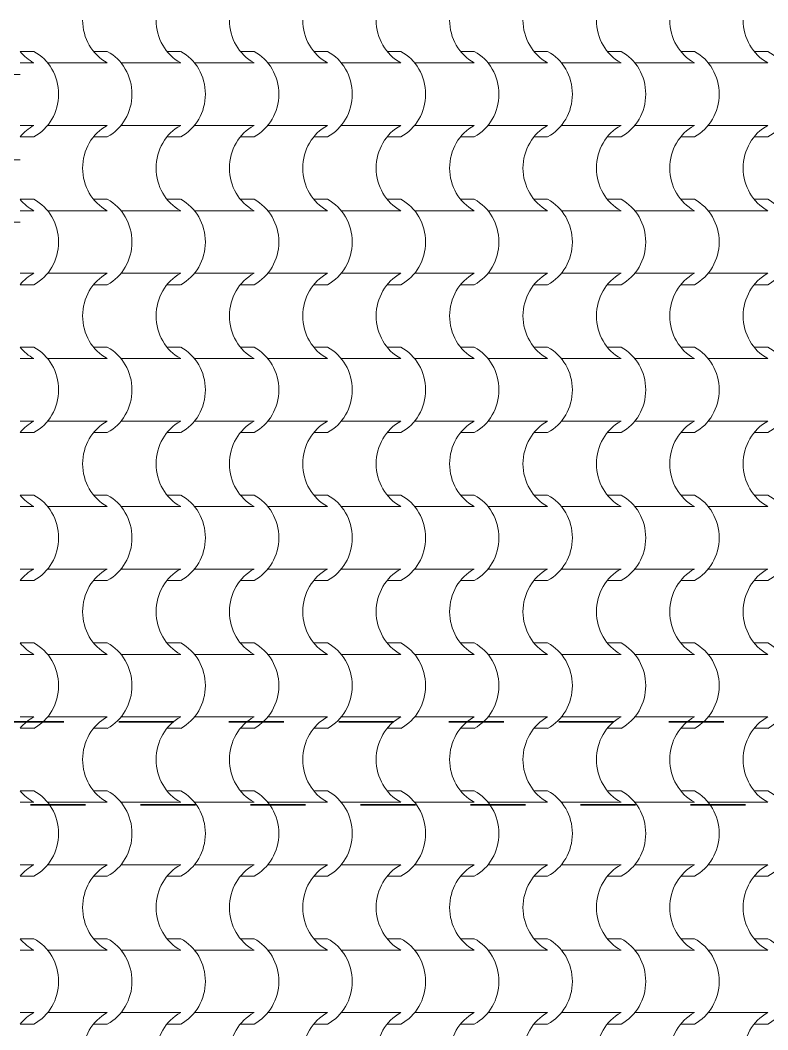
# Model space of a CAD drawing. Header units: millimetres. Extents: x -440 to 2671, y 0 to 297.
# Drawn here: x -231.82 to -203.04, y 175.9 to 214.74 of the extents above; entities that cross this region are included whole.
import ezdxf

# ---------------------------------------------------------------- set-up
doc = ezdxf.new("R2010")
doc.units = ezdxf.units.MM
doc.header["$MEASUREMENT"] = 0
doc.set_wipeout_variables(frame=1)
doc.linetypes.add('- Прекъснати линия', pattern=[4.233333, 2.116667, -2.116667])
doc.linetypes.add('Wipeout_Contour', pattern=[1000, 0, -1000])
doc.layers.add('102', color=254, linetype='Continuous', lineweight=15)
doc.layers.add('41', color=7, linetype='Continuous', lineweight=35)
doc.layers.add('65', color=7, linetype='Continuous', lineweight=20, true_color=0x4e4e4e)

# ---------------------------------------------------------------- blocks, each defined once
blk = doc.blocks.new('*X44')
at = {"layer": '102', "color": 254, "linetype": 'Continuous', "lineweight": 15}
for p, q in [((208.371, 212.657), (207.844, 212.657)), ((208.371, 209.372), (207.844, 209.372)), ((208.371, 206.967), (207.844, 206.967))]:
    blk.add_line(p, q, dxfattribs=at)
blk = doc.blocks.new('*X45')
at = {"layer": '102', "color": 254, "linetype": 'Continuous', "lineweight": 15}
for p, q in [((208.371, 213.538), (208.898, 213.538)), ((211.197, 213.538), (211.724, 213.538)), ((214.022, 213.538), (214.549, 213.538)), ((216.848, 213.538), (217.374, 213.538)), ((219.673, 213.538), (220.2, 213.538)), ((222.498, 213.538), (223.025, 213.538)), ((225.324, 213.538), (225.851, 213.538)), ((228.149, 213.538), (228.676, 213.538)), ((230.975, 213.538), (231.501, 213.538)), ((233.8, 213.538), (234.327, 213.538)), ((236.625, 213.538), (237.152, 213.538)), ((208.371, 213.098), (208.898, 213.098)), ((209.432, 213.098), (210.578, 213.098)), ((210.578, 213.098), (211.724, 213.098)), ((212.257, 213.098), (213.403, 213.098)), ((213.403, 213.098), (214.549, 213.098)), ((215.083, 213.098), (216.229, 213.098)), ((216.229, 213.098), (217.374, 213.098)), ((217.908, 213.098), (219.054, 213.098)), ((219.054, 213.098), (220.2, 213.098)), ((220.734, 213.098), (221.879, 213.098)), ((221.879, 213.098), (223.025, 213.098)), ((223.559, 213.098), (224.705, 213.098)), ((224.705, 213.098), (225.851, 213.098)), ((226.384, 213.098), (227.53, 213.098)), ((227.53, 213.098), (228.676, 213.098)), ((229.21, 213.098), (230.356, 213.098)), ((230.356, 213.098), (231.501, 213.098)), ((232.035, 213.098), (233.181, 213.098)), ((233.181, 213.098), (234.327, 213.098)), ((234.86, 213.098), (236.006, 213.098)), ((236.006, 213.098), (237.152, 213.098)), ((208.371, 210.693), (208.898, 210.693)), ((209.432, 210.693), (210.578, 210.693)), ((210.578, 210.693), (211.724, 210.693)), ((212.257, 210.693), (213.403, 210.693)), ((213.403, 210.693), (214.549, 210.693)), ((215.083, 210.693), (216.229, 210.693)), ((216.229, 210.693), (217.374, 210.693)), ((217.908, 210.693), (219.054, 210.693)), ((219.054, 210.693), (220.2, 210.693)), ((220.734, 210.693), (221.879, 210.693)), ((221.879, 210.693), (223.025, 210.693)), ((223.559, 210.693), (224.705, 210.693)), ((224.705, 210.693), (225.851, 210.693)), ((226.384, 210.693), (227.53, 210.693)), ((227.53, 210.693), (228.676, 210.693)), ((229.21, 210.693), (230.356, 210.693)), ((230.356, 210.693), (231.501, 210.693)), ((232.035, 210.693), (233.181, 210.693)), ((233.181, 210.693), (234.327, 210.693)), ((234.86, 210.693), (236.006, 210.693)), ((236.006, 210.693), (237.152, 210.693)), ((208.371, 210.253), (208.898, 210.253)), ((211.197, 210.253), (211.724, 210.253)), ((214.022, 210.253), (214.549, 210.253)), ((216.848, 210.253), (217.374, 210.253)), ((219.673, 210.253), (220.2, 210.253)), ((222.498, 210.253), (223.025, 210.253)), ((225.324, 210.253), (225.851, 210.253)), ((228.149, 210.253), (228.676, 210.253)), ((230.975, 210.253), (231.501, 210.253)), ((233.8, 210.253), (234.327, 210.253)), ((236.625, 210.253), (237.152, 210.253)), ((208.371, 207.848), (208.898, 207.848)), ((211.197, 207.848), (211.724, 207.848)), ((214.022, 207.848), (214.549, 207.848)), ((216.848, 207.848), (217.374, 207.848)), ((219.673, 207.848), (220.2, 207.848)), ((222.498, 207.848), (223.025, 207.848)), ((225.324, 207.848), (225.851, 207.848)), ((228.149, 207.848), (228.676, 207.848)), ((230.975, 207.848), (231.501, 207.848)), ((233.8, 207.848), (234.327, 207.848)), ((236.625, 207.848), (237.152, 207.848)), ((208.371, 207.408), (208.898, 207.408)), ((209.432, 207.408), (210.578, 207.408)), ((210.578, 207.408), (211.724, 207.408)), ((212.257, 207.408), (213.403, 207.408)), ((213.403, 207.408), (214.549, 207.408)), ((215.083, 207.408), (216.229, 207.408)), ((216.229, 207.408), (217.374, 207.408)), ((217.908, 207.408), (219.054, 207.408)), ((219.054, 207.408), (220.2, 207.408)), ((220.734, 207.408), (221.879, 207.408)), ((221.879, 207.408), (223.025, 207.408)), ((223.559, 207.408), (224.705, 207.408)), ((224.705, 207.408), (225.851, 207.408)), ((226.384, 207.408), (227.53, 207.408)), ((227.53, 207.408), (228.676, 207.408)), ((229.21, 207.408), (230.356, 207.408)), ((230.356, 207.408), (231.501, 207.408)), ((232.035, 207.408), (233.181, 207.408)), ((233.181, 207.408), (234.327, 207.408)), ((234.86, 207.408), (236.006, 207.408)), ((236.006, 207.408), (237.152, 207.408)), ((208.371, 205.004), (208.898, 205.004)), ((209.432, 205.004), (210.578, 205.004)), ((210.578, 205.004), (211.724, 205.004)), ((212.257, 205.004), (213.403, 205.004)), ((213.403, 205.004), (214.549, 205.004)), ((215.083, 205.004), (216.229, 205.004)), ((216.229, 205.004), (217.374, 205.004)), ((217.908, 205.004), (219.054, 205.004)), ((219.054, 205.004), (220.2, 205.004)), ((220.734, 205.004), (221.879, 205.004)), ((221.879, 205.004), (223.025, 205.004)), ((223.559, 205.004), (224.705, 205.004)), ((224.705, 205.004), (225.851, 205.004)), ((226.384, 205.004), (227.53, 205.004)), ((227.53, 205.004), (228.676, 205.004)), ((229.21, 205.004), (230.356, 205.004)), ((230.356, 205.004), (231.501, 205.004)), ((232.035, 205.004), (233.181, 205.004)), ((233.181, 205.004), (234.327, 205.004)), ((234.86, 205.004), (236.006, 205.004)), ((236.006, 205.004), (237.152, 205.004)), ((208.371, 204.564), (208.898, 204.564)), ((211.197, 204.564), (211.724, 204.564)), ((214.022, 204.564), (214.549, 204.564)), ((216.848, 204.564), (217.374, 204.564)), ((219.673, 204.564), (220.2, 204.564)), ((222.498, 204.564), (223.025, 204.564)), ((225.324, 204.564), (225.851, 204.564)), ((228.149, 204.564), (228.676, 204.564)), ((230.975, 204.564), (231.501, 204.564)), ((233.8, 204.564), (234.327, 204.564)), ((236.625, 204.564), (237.152, 204.564)), ((208.371, 202.159), (208.898, 202.159)), ((211.197, 202.159), (211.724, 202.159)), ((214.022, 202.159), (214.549, 202.159)), ((216.848, 202.159), (217.374, 202.159)), ((219.673, 202.159), (220.2, 202.159)), ((222.498, 202.159), (223.025, 202.159)), ((225.324, 202.159), (225.851, 202.159)), ((228.149, 202.159), (228.676, 202.159)), ((230.975, 202.159), (231.501, 202.159)), ((233.8, 202.159), (234.327, 202.159)), ((236.625, 202.159), (237.152, 202.159)), ((208.371, 201.719), (208.898, 201.719)), ((209.432, 201.719), (210.578, 201.719)), ((210.578, 201.719), (211.724, 201.719)), ((212.257, 201.719), (213.403, 201.719)), ((213.403, 201.719), (214.549, 201.719)), ((215.083, 201.719), (216.229, 201.719)), ((216.229, 201.719), (217.374, 201.719)), ((217.908, 201.719), (219.054, 201.719)), ((219.054, 201.719), (220.2, 201.719)), ((220.734, 201.719), (221.879, 201.719)), ((221.879, 201.719), (223.025, 201.719)), ((223.559, 201.719), (224.705, 201.719)), ((224.705, 201.719), (225.851, 201.719)), ((226.384, 201.719), (227.53, 201.719)), ((227.53, 201.719), (228.676, 201.719)), ((229.21, 201.719), (230.356, 201.719)), ((230.356, 201.719), (231.501, 201.719)), ((232.035, 201.719), (233.181, 201.719)), ((233.181, 201.719), (234.327, 201.719)), ((234.86, 201.719), (236.006, 201.719)), ((236.006, 201.719), (237.152, 201.719)), ((208.371, 199.314), (208.898, 199.314)), ((209.432, 199.314), (210.578, 199.314)), ((210.578, 199.314), (211.724, 199.314)), ((212.257, 199.314), (213.403, 199.314)), ((213.403, 199.314), (214.549, 199.314)), ((215.083, 199.314), (216.229, 199.314)), ((216.229, 199.314), (217.374, 199.314)), ((217.908, 199.314), (219.054, 199.314)), ((219.054, 199.314), (220.2, 199.314)), ((220.734, 199.314), (221.879, 199.314)), ((221.879, 199.314), (223.025, 199.314)), ((223.559, 199.314), (224.705, 199.314)), ((224.705, 199.314), (225.851, 199.314)), ((226.384, 199.314), (227.53, 199.314)), ((227.53, 199.314), (228.676, 199.314)), ((229.21, 199.314), (230.356, 199.314)), ((230.356, 199.314), (231.501, 199.314)), ((232.035, 199.314), (233.181, 199.314)), ((233.181, 199.314), (234.327, 199.314)), ((234.86, 199.314), (236.006, 199.314)), ((236.006, 199.314), (237.152, 199.314)), ((208.371, 198.874), (208.898, 198.874)), ((211.197, 198.874), (211.724, 198.874)), ((214.022, 198.874), (214.549, 198.874)), ((216.848, 198.874), (217.374, 198.874)), ((219.673, 198.874), (220.2, 198.874)), ((222.498, 198.874), (223.025, 198.874)), ((225.324, 198.874), (225.851, 198.874)), ((228.149, 198.874), (228.676, 198.874)), ((230.975, 198.874), (231.501, 198.874)), ((233.8, 198.874), (234.327, 198.874)), ((236.625, 198.874), (237.152, 198.874)), ((208.371, 196.469), (208.898, 196.469)), ((211.197, 196.469), (211.724, 196.469)), ((214.022, 196.469), (214.549, 196.469)), ((216.848, 196.469), (217.374, 196.469)), ((219.673, 196.469), (220.2, 196.469)), ((222.498, 196.469), (223.025, 196.469)), ((225.324, 196.469), (225.851, 196.469)), ((228.149, 196.469), (228.676, 196.469)), ((230.975, 196.469), (231.501, 196.469)), ((233.8, 196.469), (234.327, 196.469)), ((236.625, 196.469), (237.152, 196.469)), ((208.371, 196.029), (208.898, 196.029)), ((209.432, 196.029), (210.578, 196.029)), ((210.578, 196.029), (211.724, 196.029)), ((212.257, 196.029), (213.403, 196.029)), ((213.403, 196.029), (214.549, 196.029)), ((215.083, 196.029), (216.229, 196.029)), ((216.229, 196.029), (217.374, 196.029)), ((217.908, 196.029), (219.054, 196.029)), ((219.054, 196.029), (220.2, 196.029)), ((220.734, 196.029), (221.879, 196.029)), ((221.879, 196.029), (223.025, 196.029)), ((223.559, 196.029), (224.705, 196.029)), ((224.705, 196.029), (225.851, 196.029)), ((226.384, 196.029), (227.53, 196.029)), ((227.53, 196.029), (228.676, 196.029)), ((229.21, 196.029), (230.356, 196.029)), ((230.356, 196.029), (231.501, 196.029)), ((232.035, 196.029), (233.181, 196.029)), ((233.181, 196.029), (234.327, 196.029)), ((234.86, 196.029), (236.006, 196.029)), ((236.006, 196.029), (237.152, 196.029)), ((208.371, 193.624), (208.898, 193.624)), ((209.432, 193.624), (210.578, 193.624)), ((210.578, 193.624), (211.724, 193.624)), ((212.257, 193.624), (213.403, 193.624)), ((213.403, 193.624), (214.549, 193.624)), ((215.083, 193.624), (216.229, 193.624)), ((216.229, 193.624), (217.374, 193.624)), ((217.908, 193.624), (219.054, 193.624)), ((219.054, 193.624), (220.2, 193.624)), ((220.734, 193.624), (221.879, 193.624)), ((221.879, 193.624), (223.025, 193.624)), ((223.559, 193.624), (224.705, 193.624)), ((224.705, 193.624), (225.851, 193.624)), ((226.384, 193.624), (227.53, 193.624)), ((227.53, 193.624), (228.676, 193.624)), ((229.21, 193.624), (230.356, 193.624)), ((230.356, 193.624), (231.501, 193.624)), ((232.035, 193.624), (233.181, 193.624)), ((233.181, 193.624), (234.327, 193.624)), ((234.86, 193.624), (236.006, 193.624)), ((236.006, 193.624), (237.152, 193.624)), ((208.371, 193.184), (208.898, 193.184)), ((211.197, 193.184), (211.724, 193.184)), ((214.022, 193.184), (214.549, 193.184)), ((216.848, 193.184), (217.374, 193.184)), ((219.673, 193.184), (220.2, 193.184)), ((222.498, 193.184), (223.025, 193.184)), ((225.324, 193.184), (225.851, 193.184)), ((228.149, 193.184), (228.676, 193.184)), ((230.975, 193.184), (231.501, 193.184)), ((233.8, 193.184), (234.327, 193.184)), ((236.625, 193.184), (237.152, 193.184)), ((208.371, 190.78), (208.898, 190.78)), ((211.197, 190.78), (211.724, 190.78)), ((214.022, 190.78), (214.549, 190.78)), ((216.848, 190.78), (217.374, 190.78)), ((219.673, 190.78), (220.2, 190.78)), ((222.498, 190.78), (223.025, 190.78)), ((225.324, 190.78), (225.851, 190.78)), ((228.149, 190.78), (228.676, 190.78)), ((230.975, 190.78), (231.501, 190.78)), ((233.8, 190.78), (234.327, 190.78)), ((236.625, 190.78), (237.152, 190.78)), ((208.371, 190.34), (208.898, 190.34)), ((209.432, 190.34), (210.578, 190.34)), ((210.578, 190.34), (211.724, 190.34)), ((212.257, 190.34), (213.403, 190.34)), ((213.403, 190.34), (214.549, 190.34)), ((215.083, 190.34), (216.229, 190.34)), ((216.229, 190.34), (217.374, 190.34)), ((217.908, 190.34), (219.054, 190.34)), ((219.054, 190.34), (220.2, 190.34)), ((220.734, 190.34), (221.879, 190.34)), ((221.879, 190.34), (223.025, 190.34)), ((223.559, 190.34), (224.705, 190.34)), ((224.705, 190.34), (225.851, 190.34)), ((226.384, 190.34), (227.53, 190.34)), ((227.53, 190.34), (228.676, 190.34)), ((229.21, 190.34), (230.356, 190.34)), ((230.356, 190.34), (231.501, 190.34)), ((232.035, 190.34), (233.181, 190.34)), ((233.181, 190.34), (234.327, 190.34)), ((234.86, 190.34), (236.006, 190.34)), ((236.006, 190.34), (237.152, 190.34)), ((208.371, 187.935), (208.898, 187.935)), ((209.432, 187.935), (210.578, 187.935)), ((210.578, 187.935), (211.724, 187.935)), ((212.257, 187.935), (213.403, 187.935)), ((213.403, 187.935), (214.549, 187.935)), ((215.083, 187.935), (216.229, 187.935)), ((216.229, 187.935), (217.374, 187.935)), ((217.908, 187.935), (219.054, 187.935)), ((219.054, 187.935), (220.2, 187.935)), ((220.734, 187.935), (221.879, 187.935)), ((221.879, 187.935), (223.025, 187.935)), ((223.559, 187.935), (224.705, 187.935)), ((224.705, 187.935), (225.851, 187.935)), ((226.384, 187.935), (227.53, 187.935)), ((227.53, 187.935), (228.676, 187.935)), ((229.21, 187.935), (230.356, 187.935)), ((230.356, 187.935), (231.501, 187.935)), ((232.035, 187.935), (233.181, 187.935)), ((233.181, 187.935), (234.327, 187.935)), ((234.86, 187.935), (236.006, 187.935)), ((236.006, 187.935), (237.152, 187.935)), ((208.371, 187.495), (208.898, 187.495)), ((211.197, 187.495), (211.724, 187.495)), ((214.022, 187.495), (214.549, 187.495)), ((216.848, 187.495), (217.374, 187.495)), ((219.673, 187.495), (220.2, 187.495)), ((222.498, 187.495), (223.025, 187.495)), ((225.324, 187.495), (225.851, 187.495)), ((228.149, 187.495), (228.676, 187.495)), ((230.975, 187.495), (231.501, 187.495)), ((233.8, 187.495), (234.327, 187.495)), ((236.625, 187.495), (237.152, 187.495)), ((208.371, 185.09), (208.898, 185.09)), ((211.197, 185.09), (211.724, 185.09)), ((214.022, 185.09), (214.549, 185.09)), ((216.848, 185.09), (217.374, 185.09)), ((219.673, 185.09), (220.2, 185.09)), ((222.498, 185.09), (223.025, 185.09)), ((225.324, 185.09), (225.851, 185.09)), ((228.149, 185.09), (228.676, 185.09)), ((230.975, 185.09), (231.501, 185.09)), ((233.8, 185.09), (234.327, 185.09)), ((236.625, 185.09), (237.152, 185.09)), ((208.371, 184.65), (208.898, 184.65)), ((209.432, 184.65), (210.578, 184.65)), ((210.578, 184.65), (211.724, 184.65)), ((212.257, 184.65), (213.403, 184.65)), ((213.403, 184.65), (214.549, 184.65)), ((215.083, 184.65), (216.229, 184.65)), ((216.229, 184.65), (217.374, 184.65)), ((217.908, 184.65), (219.054, 184.65)), ((219.054, 184.65), (220.2, 184.65)), ((220.734, 184.65), (221.879, 184.65)), ((221.879, 184.65), (223.025, 184.65)), ((223.559, 184.65), (224.705, 184.65)), ((224.705, 184.65), (225.851, 184.65)), ((226.384, 184.65), (227.53, 184.65)), ((227.53, 184.65), (228.676, 184.65)), ((229.21, 184.65), (230.356, 184.65)), ((230.356, 184.65), (231.501, 184.65)), ((232.035, 184.65), (233.181, 184.65)), ((233.181, 184.65), (234.327, 184.65)), ((234.86, 184.65), (236.006, 184.65)), ((236.006, 184.65), (237.152, 184.65)), ((208.371, 182.245), (208.898, 182.245)), ((209.432, 182.245), (210.578, 182.245)), ((210.578, 182.245), (211.724, 182.245)), ((212.257, 182.245), (213.403, 182.245)), ((213.403, 182.245), (214.549, 182.245)), ((215.083, 182.245), (216.229, 182.245)), ((216.229, 182.245), (217.374, 182.245)), ((217.908, 182.245), (219.054, 182.245)), ((219.054, 182.245), (220.2, 182.245)), ((220.734, 182.245), (221.879, 182.245)), ((221.879, 182.245), (223.025, 182.245)), ((223.559, 182.245), (224.705, 182.245)), ((224.705, 182.245), (225.851, 182.245)), ((226.384, 182.245), (227.53, 182.245)), ((227.53, 182.245), (228.676, 182.245)), ((229.21, 182.245), (230.356, 182.245)), ((230.356, 182.245), (231.501, 182.245)), ((232.035, 182.245), (233.181, 182.245)), ((233.181, 182.245), (234.327, 182.245)), ((234.86, 182.245), (236.006, 182.245)), ((236.006, 182.245), (237.152, 182.245)), ((208.371, 181.805), (208.898, 181.805)), ((211.197, 181.805), (211.724, 181.805)), ((214.022, 181.805), (214.549, 181.805)), ((216.848, 181.805), (217.374, 181.805)), ((219.673, 181.805), (220.2, 181.805)), ((222.498, 181.805), (223.025, 181.805)), ((225.324, 181.805), (225.851, 181.805)), ((228.149, 181.805), (228.676, 181.805)), ((230.975, 181.805), (231.501, 181.805)), ((233.8, 181.805), (234.327, 181.805)), ((236.625, 181.805), (237.152, 181.805)), ((208.371, 179.4), (208.898, 179.4)), ((211.197, 179.4), (211.724, 179.4)), ((214.022, 179.4), (214.549, 179.4)), ((216.848, 179.4), (217.374, 179.4)), ((219.673, 179.4), (220.2, 179.4)), ((222.498, 179.4), (223.025, 179.4)), ((225.324, 179.4), (225.851, 179.4)), ((228.149, 179.4), (228.676, 179.4)), ((230.975, 179.4), (231.501, 179.4)), ((233.8, 179.4), (234.327, 179.4)), ((236.625, 179.4), (237.152, 179.4)), ((208.371, 178.96), (208.898, 178.96)), ((209.432, 178.96), (210.578, 178.96)), ((210.578, 178.96), (211.724, 178.96)), ((212.257, 178.96), (213.403, 178.96)), ((213.403, 178.96), (214.549, 178.96)), ((215.083, 178.96), (216.229, 178.96)), ((216.229, 178.96), (217.374, 178.96)), ((217.908, 178.96), (219.054, 178.96)), ((219.054, 178.96), (220.2, 178.96)), ((220.734, 178.96), (221.879, 178.96)), ((221.879, 178.96), (223.025, 178.96)), ((223.559, 178.96), (224.705, 178.96)), ((224.705, 178.96), (225.851, 178.96)), ((226.384, 178.96), (227.53, 178.96)), ((227.53, 178.96), (228.676, 178.96)), ((229.21, 178.96), (230.356, 178.96)), ((230.356, 178.96), (231.501, 178.96)), ((232.035, 178.96), (233.181, 178.96)), ((233.181, 178.96), (234.327, 178.96)), ((234.86, 178.96), (236.006, 178.96)), ((236.006, 178.96), (237.152, 178.96)), ((208.371, 176.556), (208.898, 176.556)), ((209.432, 176.556), (210.578, 176.556)), ((210.578, 176.556), (211.724, 176.556)), ((212.257, 176.556), (213.403, 176.556)), ((213.403, 176.556), (214.549, 176.556)), ((215.083, 176.556), (216.229, 176.556)), ((216.229, 176.556), (217.374, 176.556)), ((217.908, 176.556), (219.054, 176.556)), ((219.054, 176.556), (220.2, 176.556)), ((220.734, 176.556), (221.879, 176.556)), ((221.879, 176.556), (223.025, 176.556)), ((223.559, 176.556), (224.705, 176.556)), ((224.705, 176.556), (225.851, 176.556)), ((226.384, 176.556), (227.53, 176.556)), ((227.53, 176.556), (228.676, 176.556)), ((229.21, 176.556), (230.356, 176.556)), ((230.356, 176.556), (231.501, 176.556)), ((232.035, 176.556), (233.181, 176.556)), ((233.181, 176.556), (234.327, 176.556)), ((234.86, 176.556), (236.006, 176.556)), ((236.006, 176.556), (237.152, 176.556)), ((208.371, 176.116), (208.898, 176.116)), ((211.197, 176.116), (211.724, 176.116)), ((214.022, 176.116), (214.549, 176.116)), ((216.848, 176.116), (217.374, 176.116)), ((219.673, 176.116), (220.2, 176.116)), ((222.498, 176.116), (223.025, 176.116)), ((225.324, 176.116), (225.851, 176.116)), ((228.149, 176.116), (228.676, 176.116)), ((230.975, 176.116), (231.501, 176.116)), ((233.8, 176.116), (234.327, 176.116)), ((236.625, 176.116), (237.152, 176.116))]:
    blk.add_line(p, q, dxfattribs=at)
for centre, major_axis, start_param, end_param in [((212.512, 214.746), (0, 1.849), 1.573772, 2.670554), ((215.338, 214.746), (0, 1.849), 1.573772, 2.670554), ((218.163, 214.746), (0, 1.849), 1.573772, 2.670554), ((220.988, 214.746), (0, 1.849), 1.573772, 2.670554), ((223.814, 214.746), (0, 1.849), 1.573772, 2.670554), ((226.639, 214.746), (0, 1.849), 1.573772, 2.670554), ((229.465, 214.746), (0, 1.849), 1.573772, 2.670554), ((232.29, 214.746), (0, 1.849), 1.573772, 2.670554), ((235.115, 214.746), (0, 1.849), 1.573772, 2.670554), ((237.941, 214.746), (0, 1.849), 1.573772, 2.670554), ((209.687, 214.746), (0, 1.849), 2.282843, 2.670554), ((208.122, 211.896), (0, 1.839), 3.607672, 5.817106), ((210.947, 211.896), (0, 1.839), 3.607672, 5.817106), ((213.773, 211.896), (0, 1.839), 3.607672, 5.817106), ((216.598, 211.896), (0, 1.839), 3.607672, 5.817106), ((219.423, 211.896), (0, 1.839), 3.607672, 5.817106), ((222.249, 211.896), (0, 1.839), 3.607672, 5.817106), ((225.074, 211.896), (0, 1.839), 3.607672, 5.817106), ((227.9, 211.896), (0, 1.839), 3.607672, 5.817106), ((230.725, 211.896), (0, 1.839), 3.607672, 5.817106), ((233.55, 211.896), (0, 1.839), 3.607672, 5.817106), ((236.376, 211.896), (0, 1.839), 3.607672, 5.817106), ((209.687, 209.045), (0, 1.849), 0.471039, 0.858749), ((212.512, 209.045), (0, 1.849), 0.471039, 1.56782), ((215.338, 209.045), (0, 1.849), 0.471039, 1.56782), ((218.163, 209.045), (0, 1.849), 0.471039, 1.56782), ((220.988, 209.045), (0, 1.849), 0.471039, 1.56782), ((223.814, 209.045), (0, 1.849), 0.471039, 1.56782), ((226.639, 209.045), (0, 1.849), 0.471039, 1.56782), ((229.465, 209.045), (0, 1.849), 0.471039, 1.56782), ((232.29, 209.045), (0, 1.849), 0.471039, 1.56782), ((235.115, 209.045), (0, 1.849), 0.471039, 1.56782), ((237.941, 209.045), (0, 1.849), 0.471039, 1.56782), ((212.512, 209.056), (0, 1.849), 1.573772, 2.670554), ((215.338, 209.056), (0, 1.849), 1.573772, 2.670554), ((218.163, 209.056), (0, 1.849), 1.573772, 2.670554), ((220.988, 209.056), (0, 1.849), 1.573772, 2.670554), ((223.814, 209.056), (0, 1.849), 1.573772, 2.670554), ((226.639, 209.056), (0, 1.849), 1.573772, 2.670554), ((229.465, 209.056), (0, 1.849), 1.573772, 2.670554), ((232.29, 209.056), (0, 1.849), 1.573772, 2.670554), ((235.115, 209.056), (0, 1.849), 1.573772, 2.670554), ((237.941, 209.056), (0, 1.849), 1.573772, 2.670554), ((209.687, 209.056), (0, 1.849), 2.282843, 2.670554), ((208.122, 206.206), (0, 1.839), 3.607672, 5.817106), ((210.947, 206.206), (0, 1.839), 3.607672, 5.817106), ((213.773, 206.206), (0, 1.839), 3.607672, 5.817106), ((216.598, 206.206), (0, 1.839), 3.607672, 5.817106), ((219.423, 206.206), (0, 1.839), 3.607672, 5.817106), ((222.249, 206.206), (0, 1.839), 3.607672, 5.817106), ((225.074, 206.206), (0, 1.839), 3.607672, 5.817106), ((227.9, 206.206), (0, 1.839), 3.607672, 5.817106), ((230.725, 206.206), (0, 1.839), 3.607672, 5.817106), ((233.55, 206.206), (0, 1.839), 3.607672, 5.817106), ((236.376, 206.206), (0, 1.839), 3.607672, 5.817106), ((209.687, 203.356), (0, 1.849), 0.471039, 0.858749), ((212.512, 203.356), (0, 1.849), 0.471039, 1.56782), ((215.338, 203.356), (0, 1.849), 0.471039, 1.56782), ((218.163, 203.356), (0, 1.849), 0.471039, 1.56782), ((220.988, 203.356), (0, 1.849), 0.471039, 1.56782), ((223.814, 203.356), (0, 1.849), 0.471039, 1.56782), ((226.639, 203.356), (0, 1.849), 0.471039, 1.56782), ((229.465, 203.356), (0, 1.849), 0.471039, 1.56782), ((232.29, 203.356), (0, 1.849), 0.471039, 1.56782), ((235.115, 203.356), (0, 1.849), 0.471039, 1.56782), ((237.941, 203.356), (0, 1.849), 0.471039, 1.56782), ((212.512, 203.367), (0, 1.849), 1.573772, 2.670554), ((215.338, 203.367), (0, 1.849), 1.573772, 2.670554), ((218.163, 203.367), (0, 1.849), 1.573772, 2.670554), ((220.988, 203.367), (0, 1.849), 1.573772, 2.670554), ((223.814, 203.367), (0, 1.849), 1.573772, 2.670554), ((226.639, 203.367), (0, 1.849), 1.573772, 2.670554), ((229.465, 203.367), (0, 1.849), 1.573772, 2.670554), ((232.29, 203.367), (0, 1.849), 1.573772, 2.670554), ((235.115, 203.367), (0, 1.849), 1.573772, 2.670554), ((237.941, 203.367), (0, 1.849), 1.573772, 2.670554), ((209.687, 203.367), (0, 1.849), 2.282843, 2.670554), ((208.122, 200.516), (0, 1.839), 3.607672, 5.817106), ((210.947, 200.516), (0, 1.839), 3.607672, 5.817106), ((213.773, 200.516), (0, 1.839), 3.607672, 5.817106), ((216.598, 200.516), (0, 1.839), 3.607672, 5.817106), ((219.423, 200.516), (0, 1.839), 3.607672, 5.817106), ((222.249, 200.516), (0, 1.839), 3.607672, 5.817106), ((225.074, 200.516), (0, 1.839), 3.607672, 5.817106), ((227.9, 200.516), (0, 1.839), 3.607672, 5.817106), ((230.725, 200.516), (0, 1.839), 3.607672, 5.817106), ((233.55, 200.516), (0, 1.839), 3.607672, 5.817106), ((236.376, 200.516), (0, 1.839), 3.607672, 5.817106), ((209.687, 197.666), (0, 1.849), 0.471039, 0.858749), ((212.512, 197.666), (0, 1.849), 0.471039, 1.56782), ((215.338, 197.666), (0, 1.849), 0.471039, 1.56782), ((218.163, 197.666), (0, 1.849), 0.471039, 1.56782), ((220.988, 197.666), (0, 1.849), 0.471039, 1.56782), ((223.814, 197.666), (0, 1.849), 0.471039, 1.56782), ((226.639, 197.666), (0, 1.849), 0.471039, 1.56782), ((229.465, 197.666), (0, 1.849), 0.471039, 1.56782), ((232.29, 197.666), (0, 1.849), 0.471039, 1.56782), ((235.115, 197.666), (0, 1.849), 0.471039, 1.56782), ((237.941, 197.666), (0, 1.849), 0.471039, 1.56782), ((212.512, 197.677), (0, 1.849), 1.573772, 2.670554), ((215.338, 197.677), (0, 1.849), 1.573772, 2.670554), ((218.163, 197.677), (0, 1.849), 1.573772, 2.670554), ((220.988, 197.677), (0, 1.849), 1.573772, 2.670554), ((223.814, 197.677), (0, 1.849), 1.573772, 2.670554), ((226.639, 197.677), (0, 1.849), 1.573772, 2.670554), ((229.465, 197.677), (0, 1.849), 1.573772, 2.670554), ((232.29, 197.677), (0, 1.849), 1.573772, 2.670554), ((235.115, 197.677), (0, 1.849), 1.573772, 2.670554), ((237.941, 197.677), (0, 1.849), 1.573772, 2.670554), ((209.687, 197.677), (0, 1.849), 2.282843, 2.670554), ((208.122, 194.827), (0, 1.839), 3.607672, 5.817106), ((210.947, 194.827), (0, 1.839), 3.607672, 5.817106), ((213.773, 194.827), (0, 1.839), 3.607672, 5.817106), ((216.598, 194.827), (0, 1.839), 3.607672, 5.817106), ((219.423, 194.827), (0, 1.839), 3.607672, 5.817106), ((222.249, 194.827), (0, 1.839), 3.607672, 5.817106), ((225.074, 194.827), (0, 1.839), 3.607672, 5.817106), ((227.9, 194.827), (0, 1.839), 3.607672, 5.817106), ((230.725, 194.827), (0, 1.839), 3.607672, 5.817106), ((233.55, 194.827), (0, 1.839), 3.607672, 5.817106), ((236.376, 194.827), (0, 1.839), 3.607672, 5.817106), ((209.687, 191.977), (0, 1.849), 0.471039, 0.858749), ((212.512, 191.977), (0, 1.849), 0.471039, 1.56782), ((215.338, 191.977), (0, 1.849), 0.471039, 1.56782), ((218.163, 191.977), (0, 1.849), 0.471039, 1.56782), ((220.988, 191.977), (0, 1.849), 0.471039, 1.56782), ((223.814, 191.977), (0, 1.849), 0.471039, 1.56782), ((226.639, 191.977), (0, 1.849), 0.471039, 1.56782), ((229.465, 191.977), (0, 1.849), 0.471039, 1.56782), ((232.29, 191.977), (0, 1.849), 0.471039, 1.56782), ((235.115, 191.977), (0, 1.849), 0.471039, 1.56782), ((237.941, 191.977), (0, 1.849), 0.471039, 1.56782), ((212.512, 191.988), (0, 1.849), 1.573772, 2.670554), ((215.338, 191.988), (0, 1.849), 1.573772, 2.670554), ((218.163, 191.988), (0, 1.849), 1.573772, 2.670554), ((220.988, 191.988), (0, 1.849), 1.573772, 2.670554), ((223.814, 191.988), (0, 1.849), 1.573772, 2.670554), ((226.639, 191.988), (0, 1.849), 1.573772, 2.670554), ((229.465, 191.988), (0, 1.849), 1.573772, 2.670554), ((232.29, 191.988), (0, 1.849), 1.573772, 2.670554), ((235.115, 191.988), (0, 1.849), 1.573772, 2.670554), ((237.941, 191.988), (0, 1.849), 1.573772, 2.670554), ((209.687, 191.988), (0, 1.849), 2.282843, 2.670554), ((208.122, 189.137), (0, 1.839), 3.607672, 5.817106), ((210.947, 189.137), (0, 1.839), 3.607672, 5.817106), ((213.773, 189.137), (0, 1.839), 3.607672, 5.817106), ((216.598, 189.137), (0, 1.839), 3.607672, 5.817106), ((219.423, 189.137), (0, 1.839), 3.607672, 5.817106), ((222.249, 189.137), (0, 1.839), 3.607672, 5.817106), ((225.074, 189.137), (0, 1.839), 3.607672, 5.817106), ((227.9, 189.137), (0, 1.839), 3.607672, 5.817106), ((230.725, 189.137), (0, 1.839), 3.607672, 5.817106), ((233.55, 189.137), (0, 1.839), 3.607672, 5.817106), ((236.376, 189.137), (0, 1.839), 3.607672, 5.817106), ((209.687, 186.287), (0, 1.849), 0.471039, 0.858749), ((212.512, 186.287), (0, 1.849), 0.471039, 1.56782), ((215.338, 186.287), (0, 1.849), 0.471039, 1.56782), ((218.163, 186.287), (0, 1.849), 0.471039, 1.56782), ((220.988, 186.287), (0, 1.849), 0.471039, 1.56782), ((223.814, 186.287), (0, 1.849), 0.471039, 1.56782), ((226.639, 186.287), (0, 1.849), 0.471039, 1.56782), ((229.465, 186.287), (0, 1.849), 0.471039, 1.56782), ((232.29, 186.287), (0, 1.849), 0.471039, 1.56782), ((235.115, 186.287), (0, 1.849), 0.471039, 1.56782), ((237.941, 186.287), (0, 1.849), 0.471039, 1.56782), ((212.512, 186.298), (0, 1.849), 1.573772, 2.670554), ((215.338, 186.298), (0, 1.849), 1.573772, 2.670554), ((218.163, 186.298), (0, 1.849), 1.573772, 2.670554), ((220.988, 186.298), (0, 1.849), 1.573772, 2.670554), ((223.814, 186.298), (0, 1.849), 1.573772, 2.670554), ((226.639, 186.298), (0, 1.849), 1.573772, 2.670554), ((229.465, 186.298), (0, 1.849), 1.573772, 2.670554), ((232.29, 186.298), (0, 1.849), 1.573772, 2.670554), ((235.115, 186.298), (0, 1.849), 1.573772, 2.670554), ((237.941, 186.298), (0, 1.849), 1.573772, 2.670554), ((209.687, 186.298), (0, 1.849), 2.282843, 2.670554), ((208.122, 183.448), (0, 1.839), 3.607672, 5.817106), ((210.947, 183.448), (0, 1.839), 3.607672, 5.817106), ((213.773, 183.448), (0, 1.839), 3.607672, 5.817106), ((216.598, 183.448), (0, 1.839), 3.607672, 5.817106), ((219.423, 183.448), (0, 1.839), 3.607672, 5.817106), ((222.249, 183.448), (0, 1.839), 3.607672, 5.817106), ((225.074, 183.448), (0, 1.839), 3.607672, 5.817106), ((227.9, 183.448), (0, 1.839), 3.607672, 5.817106), ((230.725, 183.448), (0, 1.839), 3.607672, 5.817106), ((233.55, 183.448), (0, 1.839), 3.607672, 5.817106), ((236.376, 183.448), (0, 1.839), 3.607672, 5.817106), ((209.687, 180.597), (0, 1.849), 0.471039, 0.858749), ((212.512, 180.597), (0, 1.849), 0.471039, 1.56782), ((215.338, 180.597), (0, 1.849), 0.471039, 1.56782), ((218.163, 180.597), (0, 1.849), 0.471039, 1.56782), ((220.988, 180.597), (0, 1.849), 0.471039, 1.56782), ((223.814, 180.597), (0, 1.849), 0.471039, 1.56782), ((226.639, 180.597), (0, 1.849), 0.471039, 1.56782), ((229.465, 180.597), (0, 1.849), 0.471039, 1.56782), ((232.29, 180.597), (0, 1.849), 0.471039, 1.56782), ((235.115, 180.597), (0, 1.849), 0.471039, 1.56782), ((237.941, 180.597), (0, 1.849), 0.471039, 1.56782), ((212.512, 180.608), (0, 1.849), 1.573772, 2.670554), ((215.338, 180.608), (0, 1.849), 1.573772, 2.670554), ((218.163, 180.608), (0, 1.849), 1.573772, 2.670554), ((220.988, 180.608), (0, 1.849), 1.573772, 2.670554), ((223.814, 180.608), (0, 1.849), 1.573772, 2.670554), ((226.639, 180.608), (0, 1.849), 1.573772, 2.670554), ((229.465, 180.608), (0, 1.849), 1.573772, 2.670554), ((232.29, 180.608), (0, 1.849), 1.573772, 2.670554), ((235.115, 180.608), (0, 1.849), 1.573772, 2.670554), ((237.941, 180.608), (0, 1.849), 1.573772, 2.670554), ((209.687, 180.608), (0, 1.849), 2.282843, 2.670554), ((208.122, 177.758), (0, 1.839), 3.607672, 5.817106), ((210.947, 177.758), (0, 1.839), 3.607672, 5.817106), ((213.773, 177.758), (0, 1.839), 3.607672, 5.817106), ((216.598, 177.758), (0, 1.839), 3.607672, 5.817106), ((219.423, 177.758), (0, 1.839), 3.607672, 5.817106), ((222.249, 177.758), (0, 1.839), 3.607672, 5.817106), ((225.074, 177.758), (0, 1.839), 3.607672, 5.817106), ((227.9, 177.758), (0, 1.839), 3.607672, 5.817106), ((230.725, 177.758), (0, 1.839), 3.607672, 5.817106), ((233.55, 177.758), (0, 1.839), 3.607672, 5.817106), ((236.376, 177.758), (0, 1.839), 3.607672, 5.817106), ((209.687, 174.908), (0, 1.849), 0.471039, 0.858749), ((212.512, 174.908), (0, 1.849), 0.471039, 1.56782), ((215.338, 174.908), (0, 1.849), 0.471039, 1.56782), ((218.163, 174.908), (0, 1.849), 0.471039, 1.56782), ((220.988, 174.908), (0, 1.849), 0.471039, 1.56782), ((223.814, 174.908), (0, 1.849), 0.471039, 1.56782), ((226.639, 174.908), (0, 1.849), 0.471039, 1.56782), ((229.465, 174.908), (0, 1.849), 0.471039, 1.56782), ((232.29, 174.908), (0, 1.849), 0.471039, 1.56782), ((235.115, 174.908), (0, 1.849), 0.471039, 1.56782), ((237.941, 174.908), (0, 1.849), 0.471039, 1.56782)]:
    blk.add_ellipse(centre, major_axis=major_axis, ratio=0.939693, start_param=start_param, end_param=end_param, dxfattribs=at)

msp = doc.modelspace()

# ---------------------------------------------------------------- block references
at = {"layer": '65', "color": 251, "linetype": 'Continuous', "lineweight": 20, "true_color": 0x4e4e4e}
msp.add_blockref('*X44', (-440.188, 0), dxfattribs=at)

# ---------------------------------------------------------------- next in the draw order: wipeouts: each hides what was drawn before it
at = {"color": 254, "linetype": 'Wipeout_Contour', "lineweight": 0, "ltscale": 1886.276001}
msp.add_wipeout([(-96.817, 234.498), (-231.817, 234.498), (-231.817, 111.498), (-216.817, 96.498), (-96.817, 96.498), (-165.817, 165.498)], dxfattribs=at)

# ---------------------------------------------------------------- next in the draw order: linework, layer by layer
at = {"layer": '41', "color": 7, "linetype": '- Прекъснати линия', "lineweight": 35, "flags": 128}
msp.add_lwpolyline([(-351.817, 184.549), (-351.817, 187.749), (-196.392, 187.749), (-196.392, 184.549)], close=True, dxfattribs=at)

# ---------------------------------------------------------------- next in the draw order: block references
at = {"layer": '65', "color": 251, "linetype": 'Continuous', "lineweight": 20, "true_color": 0x4e4e4e}
msp.add_blockref('*X45', (-440.188, 0), dxfattribs=at)

doc.saveas('drawing.dxf')
